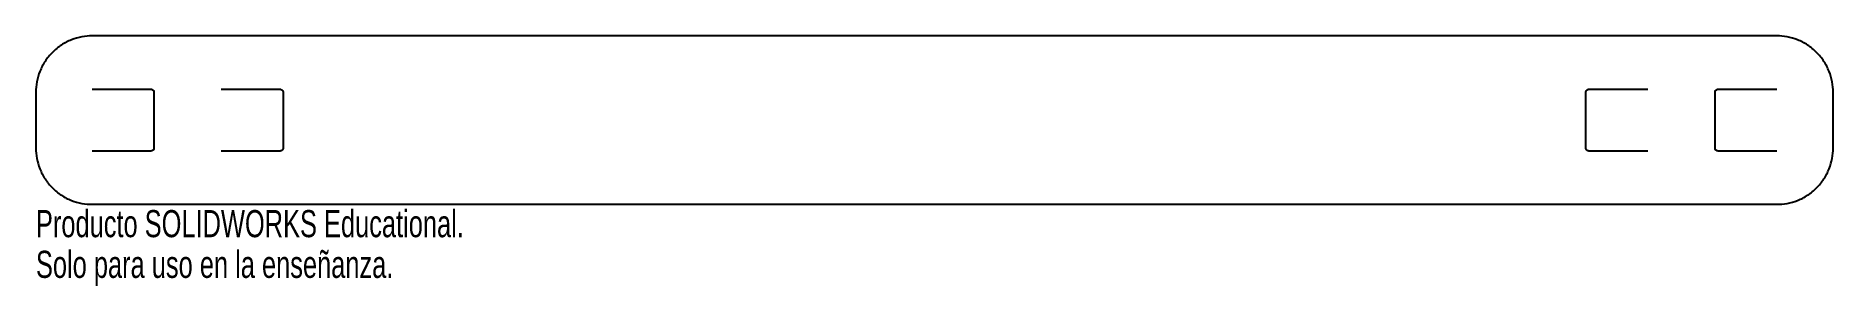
# Model space of a CAD drawing. Header units: millimetres. Extents: x 0 to 320, y -15 to 30.
import ezdxf

# ---------------------------------------------------------------- set-up
doc = ezdxf.new("R2010")
doc.units = ezdxf.units.MM
doc.styles.add('SLDTEXTSTYLE0', font='TXT', dxfattribs={"width": 0.7})

msp = doc.modelspace()

# ---------------------------------------------------------------- linework, layer by layer
at = {"color": 7, "linetype": 'Continuous', "lineweight": 25}
for p, q in [((310, 30), (10, 30)), ((0, 20), (0, 10)), ((10, 20.5), (20.5, 20.5)), ((21, 20), (21, 10)), ((33, 20.5), (43.5, 20.5)), ((44, 20), (44, 10)), ((276, 10), (276, 20)), ((276.5, 20.5), (287, 20.5)), ((299, 10), (299, 20)), ((299.5, 20.5), (310, 20.5)), ((320, 10), (320, 20)), ((20.5, 9.5), (10, 9.5)), ((43.5, 9.5), (33, 9.5)), ((287, 9.5), (276.5, 9.5)), ((310, 9.5), (299.5, 9.5)), ((10, 0), (310, 0))]:
    msp.add_line(p, q, dxfattribs=at)
for points, knots in [([(10, 30), (9.41, 30), (8.8, 29.95), (7.56, 29.72), (6.93, 29.54), (5.7, 29.05), (5.1, 28.74), (3.96, 28), (3.42, 27.56), (2.44, 26.58), (2, 26.04), (1.26, 24.9), (0.95, 24.3), (0.46, 23.07), (0.28, 22.44), (0.05, 21.2), (0, 20.59), (0, 20)], [0, 0, 0, 0, 0.125, 0.125, 0.25, 0.25, 0.375, 0.375, 0.5, 0.5, 0.625, 0.625, 0.75, 0.75, 0.875, 0.875, 1, 1, 1, 1]), ([(320, 20), (320, 20.59), (319.95, 21.2), (319.72, 22.44), (319.54, 23.07), (319.05, 24.3), (318.74, 24.9), (318, 26.04), (317.56, 26.58), (316.58, 27.56), (316.04, 28), (314.9, 28.74), (314.3, 29.05), (313.07, 29.54), (312.44, 29.72), (311.2, 29.95), (310.59, 30), (310, 30)], [0, 0, 0, 0, 0.125, 0.125, 0.25, 0.25, 0.375, 0.375, 0.5, 0.5, 0.625, 0.625, 0.75, 0.75, 0.875, 0.875, 1, 1, 1, 1]), ([(20.5, 20.5), (20.56, 20.5), (20.62, 20.49), (20.75, 20.44), (20.8, 20.4), (20.9, 20.3), (20.94, 20.25), (20.99, 20.12), (21, 20.06), (21, 20)], [0, 0, 0, 0, 0.25, 0.25, 0.5, 0.5, 0.75, 0.75, 1, 1, 1, 1]), ([(43.5, 20.5), (43.56, 20.5), (43.62, 20.49), (43.75, 20.44), (43.8, 20.4), (43.9, 20.3), (43.94, 20.25), (43.99, 20.12), (44, 20.06), (44, 20)], [0, 0, 0, 0, 0.25, 0.25, 0.5, 0.5, 0.75, 0.75, 1, 1, 1, 1]), ([(276, 20), (276, 20.06), (276.01, 20.12), (276.06, 20.25), (276.1, 20.3), (276.2, 20.4), (276.25, 20.44), (276.38, 20.49), (276.44, 20.5), (276.5, 20.5)], [0, 0, 0, 0, 0.25, 0.25, 0.5, 0.5, 0.75, 0.75, 1, 1, 1, 1]), ([(299, 20), (299, 20.06), (299.01, 20.12), (299.06, 20.25), (299.1, 20.3), (299.2, 20.4), (299.25, 20.44), (299.38, 20.49), (299.44, 20.5), (299.5, 20.5)], [0, 0, 0, 0, 0.25, 0.25, 0.5, 0.5, 0.75, 0.75, 1, 1, 1, 1]), ([(0, 10), (0, 9.41), (0.05, 8.8), (0.28, 7.56), (0.46, 6.93), (0.95, 5.7), (1.26, 5.1), (2, 3.96), (2.44, 3.42), (3.42, 2.44), (3.96, 2), (5.1, 1.26), (5.7, 0.95), (6.93, 0.46), (7.56, 0.28), (8.8, 0.05), (9.41, 0), (10, 0)], [0, 0, 0, 0, 0.125, 0.125, 0.25, 0.25, 0.375, 0.375, 0.5, 0.5, 0.625, 0.625, 0.75, 0.75, 0.875, 0.875, 1, 1, 1, 1]), ([(21, 10), (21, 9.94), (20.99, 9.88), (20.94, 9.75), (20.9, 9.7), (20.8, 9.6), (20.75, 9.56), (20.62, 9.51), (20.56, 9.5), (20.5, 9.5)], [0, 0, 0, 0, 0.25, 0.25, 0.5, 0.5, 0.75, 0.75, 1, 1, 1, 1]), ([(44, 10), (44, 9.94), (43.99, 9.88), (43.94, 9.75), (43.9, 9.7), (43.8, 9.6), (43.75, 9.56), (43.62, 9.51), (43.56, 9.5), (43.5, 9.5)], [0, 0, 0, 0, 0.25, 0.25, 0.5, 0.5, 0.75, 0.75, 1, 1, 1, 1]), ([(276.5, 9.5), (276.44, 9.5), (276.38, 9.51), (276.25, 9.56), (276.2, 9.6), (276.1, 9.7), (276.06, 9.75), (276.01, 9.88), (276, 9.94), (276, 10)], [0, 0, 0, 0, 0.25, 0.25, 0.5, 0.5, 0.75, 0.75, 1, 1, 1, 1]), ([(299.5, 9.5), (299.44, 9.5), (299.38, 9.51), (299.25, 9.56), (299.2, 9.6), (299.1, 9.7), (299.06, 9.75), (299.01, 9.88), (299, 9.94), (299, 10)], [0, 0, 0, 0, 0.25, 0.25, 0.5, 0.5, 0.75, 0.75, 1, 1, 1, 1]), ([(310, 0), (310.59, 0), (311.2, 0.05), (312.44, 0.28), (313.07, 0.46), (314.3, 0.95), (314.9, 1.26), (316.04, 2), (316.58, 2.44), (317.56, 3.42), (318, 3.96), (318.74, 5.1), (319.05, 5.7), (319.54, 6.93), (319.72, 7.56), (319.95, 8.8), (320, 9.41), (320, 10)], [0, 0, 0, 0, 0.125, 0.125, 0.25, 0.25, 0.375, 0.375, 0.5, 0.5, 0.625, 0.625, 0.75, 0.75, 0.875, 0.875, 1, 1, 1, 1])]:
    msp.add_open_spline(points, degree=3, knots=knots, dxfattribs=at)

# ---------------------------------------------------------------- texts
at = {"color": 7, "linetype": 'Continuous', "char_height": 4.8336, "attachment_point": 1, "style": 'SLDTEXTSTYLE0'}
for s, insert in [('Producto SOLIDWORKS Educational.', (0, -1.02)), ('Solo para uso en la enseñanza.', (0, -8.27))]:
    msp.add_mtext(s, dxfattribs=dict(at, insert=insert))

doc.saveas('drawing.dxf')
